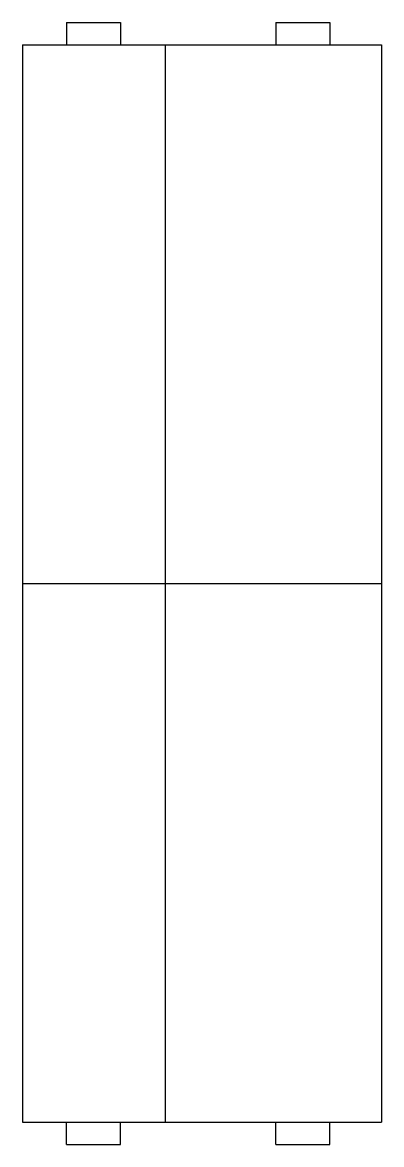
# Model space of a CAD drawing. Extents: x -0.79 to 1.21, y -3.12 to 3.12.
import ezdxf

# ---------------------------------------------------------------- set-up
doc = ezdxf.new("R2010")
doc.units = 0
doc.header["$MEASUREMENT"] = 0
doc.layers.add('VISIBLE', color=7, linetype='CONTINUOUS')

msp = doc.modelspace()

# ---------------------------------------------------------------- linework, layer by layer
at = {"layer": 'VISIBLE'}
for p, q in [((-0.5484, 3.125), (-0.5484, 3)), ((-0.5484, 3.125), (-0.2484, 3.125)), ((-0.2484, 3.125), (-0.2484, 3)), ((0.6167, 3.125), (0.9167, 3.125)), ((0.6167, 3.125), (0.6167, 3)), ((0.9167, 3.125), (0.9167, 3)), ((-0.7947, 3), (-0.7947, -3)), ((-0.7947, 3), (1.2053, 3)), ((-0.5484, 3), (-0.2484, 3)), ((0, 3), (0, -3)), ((0.6167, 3), (0.9167, 3)), ((1.2053, 3), (1.2053, -3)), ((-0.7947, 0), (1.2053, 0)), ((-0.7947, -3), (1.2053, -3)), ((-0.5484, -3.125), (-0.5484, -3)), ((-0.5484, -3), (-0.2484, -3)), ((-0.2484, -3.125), (-0.2484, -3)), ((0.6167, -3.125), (0.6167, -3)), ((0.6167, -3), (0.9167, -3)), ((0.9167, -3.125), (0.9167, -3)), ((-0.5484, -3.125), (-0.2484, -3.125)), ((0.6167, -3.125), (0.9167, -3.125))]:
    msp.add_line(p, q, dxfattribs=at)

doc.saveas('drawing.dxf')
